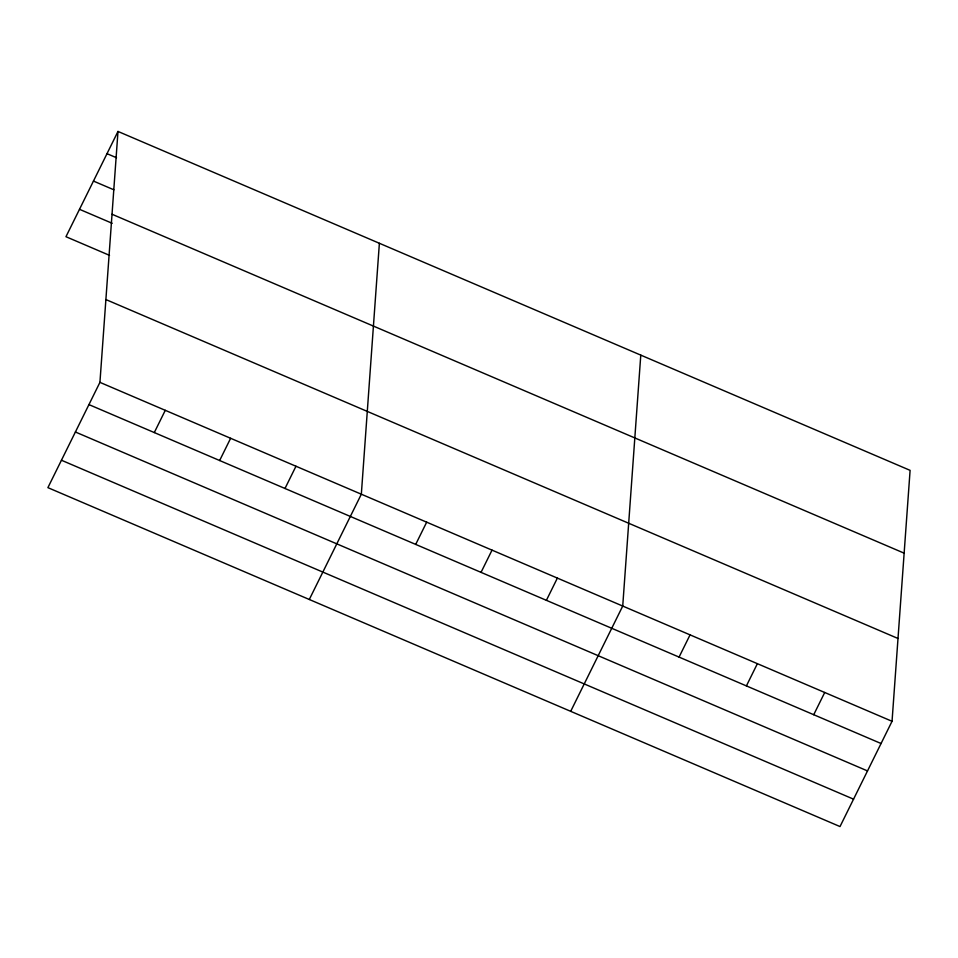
<?xml version="1.0" encoding="UTF-8"?>
<svg xmlns="http://www.w3.org/2000/svg" width="958" height="958" viewBox="0 0 958 958"><rect width="100%" height="100%" fill="white"/><g stroke="black" fill="none" stroke-linecap="round" stroke-linejoin="round"><path stroke-width="1.44" d="M99.931 382.362L117.99 131.438L910.1 470.354L892.042 721.29L840.01 826.562L47.9 487.646L99.931 382.362L892.042 721.29M379.38 243.284L361.334 494.208L309.302 599.48M640.782 355.119L622.724 606.055L570.693 711.327M117.99 131.438L65.958 236.71L109.523 255.355M154.298 432.561L165.279 410.323M219.645 460.523L230.627 438.285M284.993 488.484L295.974 466.247M415.688 544.407L426.681 522.17M481.036 572.369L492.029 550.131M546.395 600.331L557.376 578.093M679.066 657.092L690.059 634.867M746.402 685.904L757.383 663.678M813.725 714.716L824.718 692.478M106.997 153.663L116.529 157.747M93.453 181.074L113.87 189.804M112.026 214.245L904.136 553.161M79.502 209.311L112.17 223.286M105.883 299.555L898.005 638.483M88.938 404.599L881.061 743.516M75.395 431.998L867.517 770.927M61.444 460.235L853.554 799.164"/></g></svg>
